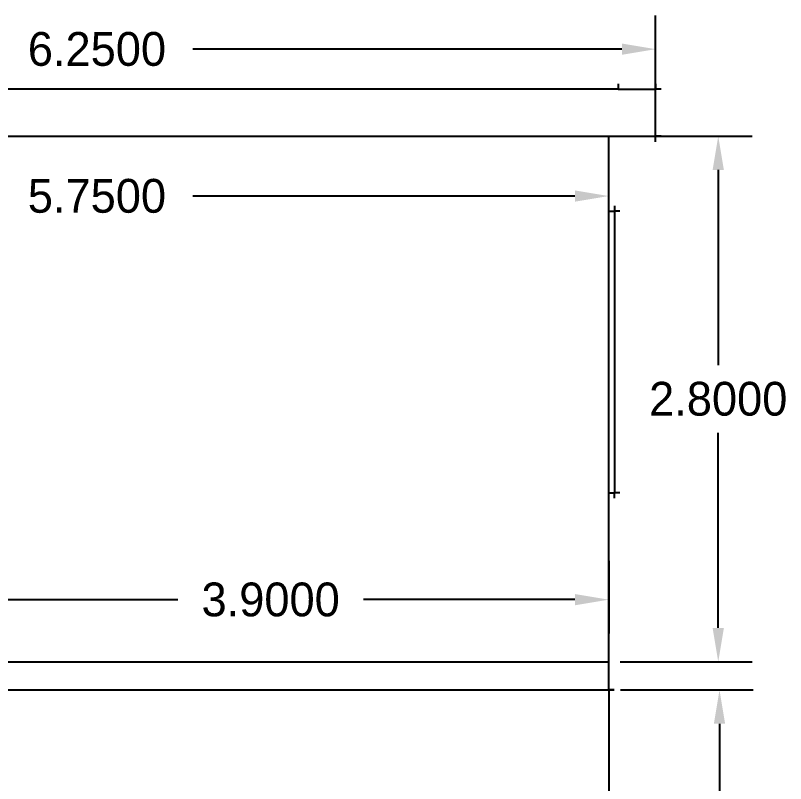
# Model space of a CAD drawing. Header units: metres. Extents: x -5.2 to 5.5, y -5.5 to 5.4.
# Drawn here: x 1.416 to 5.517, y 1.276 to 5.369 of the extents above; entities that cross this region are included whole.
import ezdxf

# ---------------------------------------------------------------- set-up
doc = ezdxf.new("R2010")
doc.units = ezdxf.units.M

msp = doc.modelspace()

# ---------------------------------------------------------------- linework, layer by layer
for p, q in [((4.825, 4.9125), (4.825, 5.3686)), ((4.645, 5.1886), (2.36, 5.1886)), ((4.625, 5.0042), (4.625, 4.975)), ((4.825, 5.0042), (4.825, 4.975)), ((4.625, 4.975), (-0.925, 4.975)), ((4.625, 4.975), (4.825, 4.975)), ((4.8542, 4.975), (4.825, 4.975)), ((4.825, 4.725), (4.825, 4.975)), ((-0.875, 4.725), (4.575, 4.725)), ((4.575, 4.325), (4.575, 4.725)), ((4.575, 4.725), (4.825, 4.725)), ((4.6369, 4.725), (5.3383, 4.725)), ((4.8542, 4.725), (4.825, 4.725)), ((4.825, 4.6958), (4.825, 4.725)), ((4.575, 3.6375), (4.575, 4.586)), ((5.1583, 4.545), (5.1583, 3.505)), ((4.395, 4.406), (2.36, 4.406)), ((4.605, 4.3542), (4.605, 4.325)), ((4.575, 2.825), (4.575, 4.325)), ((4.575, 4.325), (4.605, 4.325)), ((4.6342, 4.325), (4.605, 4.325)), ((4.605, 4.325), (4.605, 2.825)), ((5.1583, 2.105), (5.1583, 3.145)), ((4.575, 2.825), (4.605, 2.825)), ((4.575, 1.775), (4.575, 2.825)), ((4.6342, 2.825), (4.605, 2.825)), ((4.605, 2.7958), (4.605, 2.825)), ((4.575, 2.4625), (4.575, 2.0757)), ((1.155, 2.2557), (2.28, 2.2557)), ((4.395, 2.2557), (3.27, 2.2557)), ((0.9744, 1.925), (4.5744, 1.925)), ((4.6369, 1.925), (5.3383, 1.925)), ((0.975, 1.775), (4.6042, 1.775)), ((4.6042, 1.775), (4.575, 1.775)), ((4.575, 1.775), (4.575, 1.175)), ((4.6375, 1.775), (5.345, 1.775)), ((5.165, 1.595), (5.165, 0.455))]:
    msp.add_line(p, q)
for points in [[(4.645, 5.2186), (4.645, 5.1586), (4.825, 5.1886)], [(5.1283, 4.545), (5.1883, 4.545), (5.1583, 4.725)], [(4.395, 4.436), (4.395, 4.376), (4.575, 4.406)], [(4.395, 2.2857), (4.395, 2.2257), (4.575, 2.2557)], [(5.1283, 2.105), (5.1883, 2.105), (5.1583, 1.925)], [(5.135, 1.595), (5.195, 1.595), (5.165, 1.775)]]:
    msp.add_solid(points)

# ---------------------------------------------------------------- texts
at = {"char_height": 0.18, "attachment_point": 5}
for s, insert in [('\\A1;6.2500', (1.85, 5.1886)), ('\\A1;5.7500', (1.85, 4.406)), ('\\A1;2.8000', (5.1583, 3.325)), ('\\A1;3.9000', (2.775, 2.2557))]:
    msp.add_mtext(s, dxfattribs=dict(at, insert=insert))

doc.saveas('drawing.dxf')
